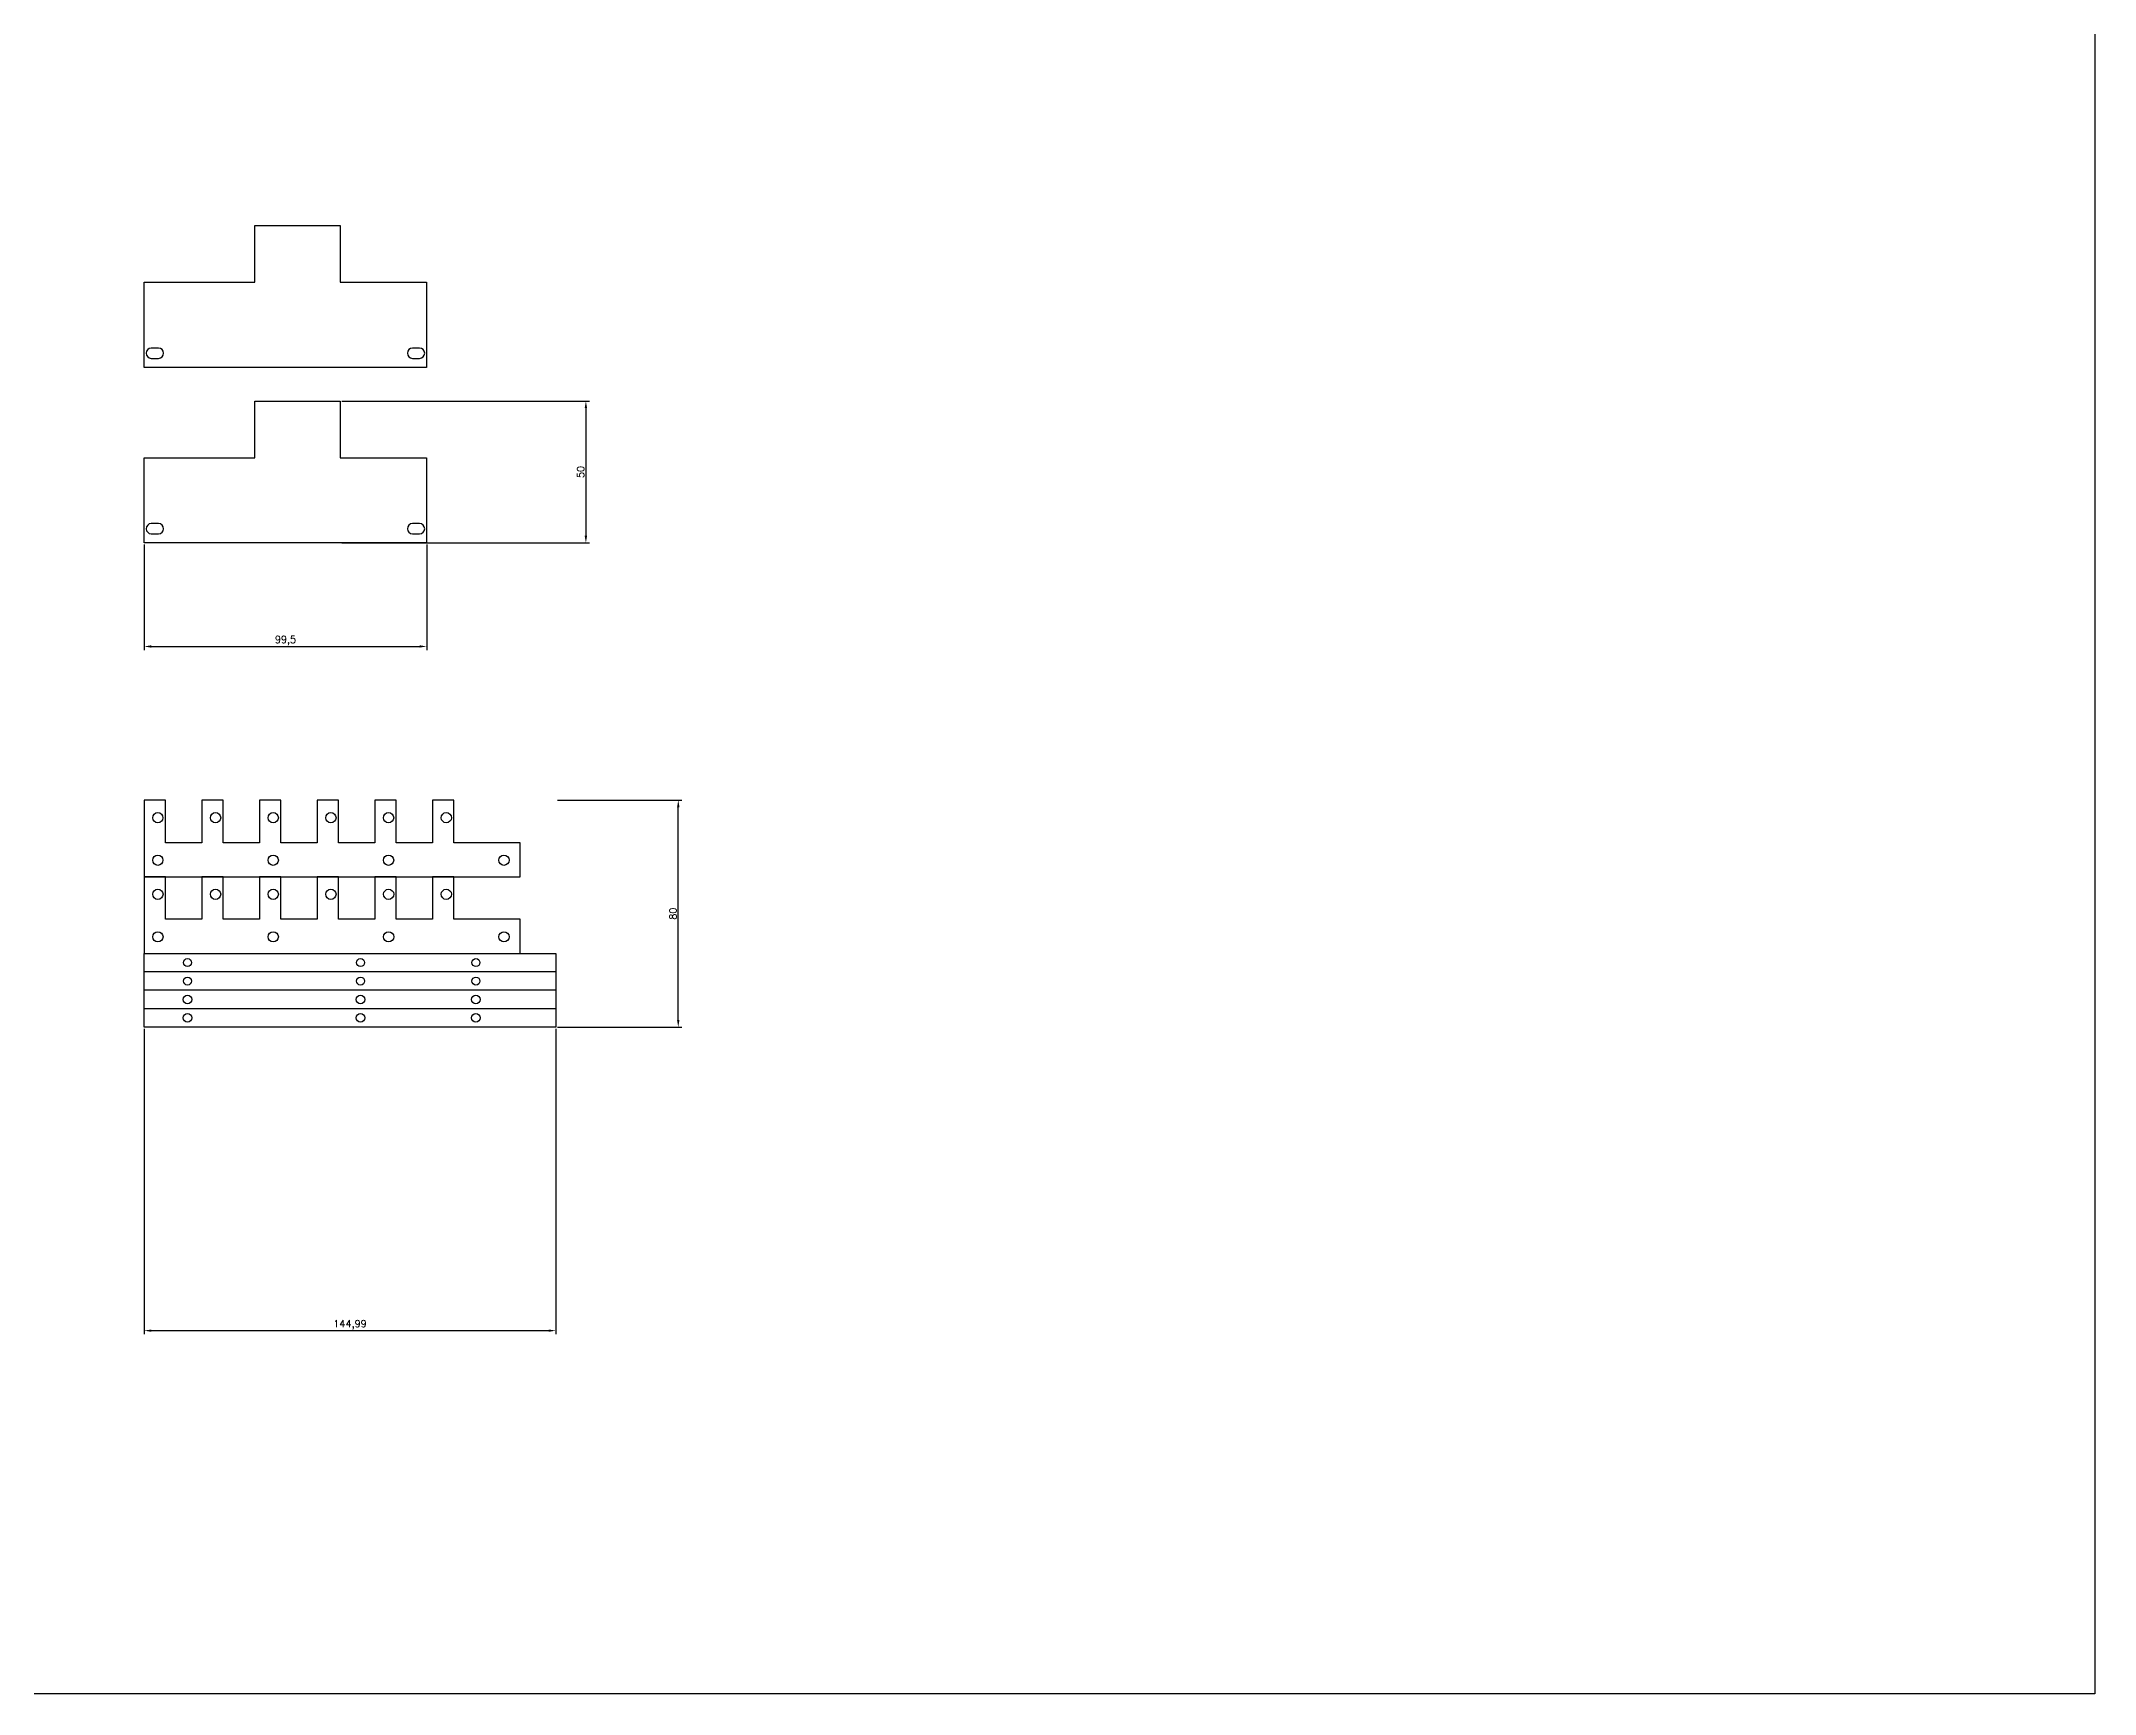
# Model space of a CAD drawing. Header units: millimetres. Extents: x -451 to 3969, y -235 to 930.
# Drawn here: x 3245 to 3969, y -235 to 347 of the extents above; entities that cross this region are included whole.
import ezdxf

# ---------------------------------------------------------------- set-up
doc = ezdxf.new("R2010")
doc.units = ezdxf.units.MM
doc.layers.add('主板托开孔', color=7, linetype='Continuous')
doc.styles.get("Standard").update_dxf_attribs({"font": 'txt', "bigfont": 'gbcbig.shx'})
doc.dimstyles.new('ISO-25', dxfattribs={"dimtxt": 2.5, "dimasz": 2.5, "dimexe": 1.25, "dimexo": 0.625, "dimtad": 1, "dimtxsty": 'Standard', "dimcen": 2.5, "dimadec": 0, "dimazin": 0, "dimtfac": 1, "dimtmove": 0, "dimatfit": 3, "dimfxl": 0, "dimarcsym": 0})

# ---------------------------------------------------------------- blocks, each defined once
blk = doc.blocks.new('*D11')
at = {"color": 0, "lineweight": -2, "transparency": 16777216}
for p, q in [((3281.73, -0.62), (3281.73, -108.2)), ((3426.72, -0.62), (3426.72, -108.2)), ((3284.23, -106.95), (3424.22, -106.95))]:
    blk.add_line(p, q, dxfattribs=at)
at = {"color": 0, "transparency": 16777216}
for points in [[(3284.23, -106.54), (3284.23, -107.37), (3281.73, -106.95)], [(3424.22, -106.54), (3424.22, -107.37), (3426.72, -106.95)]]:
    blk.add_solid(points, dxfattribs=at)
at = {"layer": 'Defpoints', "color": 0, "transparency": 16777216}
for p in [(3281.73, 0), (3426.72, 0), (3426.72, -106.95)]:
    blk.add_point(p, dxfattribs=at)
at = {"color": 0, "transparency": 16777216, "insert": (3354.22, -104.87), "char_height": 2.5, "attachment_point": 5}
blk.add_mtext('144,99', dxfattribs=at)
blk = doc.blocks.new('*D14')
at = {"color": 0, "lineweight": -2, "transparency": 16777216}
for p, q in [((3427.34, 80), (3471.11, 80)), ((3469.86, 2.5), (3469.86, 77.5)), ((3427.34, 0), (3471.11, 0))]:
    blk.add_line(p, q, dxfattribs=at)
at = {"color": 0, "transparency": 16777216}
for points in [[(3469.44, 77.5), (3470.28, 77.5), (3469.86, 80)], [(3469.44, 2.5), (3470.28, 2.5), (3469.86, 0)]]:
    blk.add_solid(points, dxfattribs=at)
at = {"layer": 'Defpoints', "color": 0, "transparency": 16777216}
for p in [(3426.72, 80), (3469.86, 80), (3426.72, 0)]:
    blk.add_point(p, dxfattribs=at)
at = {"color": 0, "transparency": 16777216, "insert": (3467.99, 40), "char_height": 2.5, "attachment_point": 5, "rotation": 90}
blk.add_mtext('80', dxfattribs=at)
blk = doc.blocks.new('*D15')
at = {"color": 0, "lineweight": -2, "transparency": 16777216}
for p, q in [((3281.73, 170.02), (3281.73, 132.9)), ((3381.23, 170.02), (3381.23, 132.9)), ((3284.23, 134.15), (3378.73, 134.15))]:
    blk.add_line(p, q, dxfattribs=at)
at = {"color": 0, "transparency": 16777216}
for points in [[(3284.23, 134.57), (3284.23, 133.73), (3281.73, 134.15)], [(3378.73, 134.57), (3378.73, 133.73), (3381.23, 134.15)]]:
    blk.add_solid(points, dxfattribs=at)
at = {"layer": 'Defpoints', "color": 0, "transparency": 16777216}
for p in [(3281.73, 170.64), (3381.23, 170.64), (3381.23, 134.15)]:
    blk.add_point(p, dxfattribs=at)
at = {"color": 0, "transparency": 16777216, "insert": (3331.48, 136.23), "char_height": 2.5, "attachment_point": 5}
blk.add_mtext('99,5', dxfattribs=at)
blk = doc.blocks.new('*D16')
at = {"color": 0, "lineweight": -2, "transparency": 16777216}
for p, q in [((3351.35, 220.64), (3438.57, 220.64)), ((3437.32, 218.14), (3437.32, 173.14)), ((3351.35, 170.64), (3438.57, 170.64))]:
    blk.add_line(p, q, dxfattribs=at)
at = {"color": 0, "transparency": 16777216}
for points in [[(3436.9, 218.14), (3437.73, 218.14), (3437.32, 220.64)], [(3436.9, 173.14), (3437.73, 173.14), (3437.32, 170.64)]]:
    blk.add_solid(points, dxfattribs=at)
at = {"layer": 'Defpoints', "color": 0, "transparency": 16777216}
for p in [(3350.73, 220.64), (3350.73, 170.64), (3437.32, 170.64)]:
    blk.add_point(p, dxfattribs=at)
at = {"color": 0, "transparency": 16777216, "insert": (3435.44, 195.64), "char_height": 2.5, "attachment_point": 5, "rotation": 90}
blk.add_mtext('50', dxfattribs=at)

msp = doc.modelspace()

# ---------------------------------------------------------------- linework, layer by layer
for p, q in [((3281.727, 19.5), (3281.727, 26)), ((3414.142, 25.995), (3426.717, 25.995)), ((3426.717, 26), (3426.717, 19.5)), ((3426.717, 19.5), (3281.727, 19.5)), ((3281.727, 13), (3281.727, 19.5)), ((3426.717, 19.5), (3426.717, 13)), ((3426.717, 13), (3281.727, 13)), ((3281.727, 6.5), (3281.727, 13)), ((3426.717, 13), (3426.717, 0)), ((3426.717, 6.5), (3281.727, 6.5)), ((3281.727, 0), (3281.727, 6.5)), ((3426.717, 0), (3281.727, 0))]:
    msp.add_line(p, q)
for points in [[(1703.334, 929.936), (3968.907, 929.936), (3968.907, -234.97), (1703.334, -234.97)], [(3320.727, 262.47), (3320.727, 282.47), (3350.727, 282.47), (3350.727, 262.47), (3381.227, 262.47), (3381.227, 232.47), (3281.727, 232.47), (3281.727, 262.47)], [(3320.727, 200.645), (3320.727, 220.645), (3350.727, 220.645), (3350.727, 200.645), (3381.227, 200.645), (3381.227, 170.645), (3281.727, 170.645), (3281.727, 200.645)]]:
    msp.add_lwpolyline(points, close=True)
for points in [[(3281.717, 64.995), (3281.722, 52.995), (3414.137, 52.995), (3414.137, 64.995), (3414.137, 64.995), (3403.637, 64.995), (3403.637, 64.995), (3390.817, 64.995), (3390.817, 79.995), (3383.317, 79.995), (3383.317, 64.995), (3370.497, 64.995), (3370.497, 79.995), (3362.997, 79.995), (3362.997, 64.995), (3350.177, 64.995), (3350.177, 79.995), (3342.677, 79.995), (3342.677, 64.995), (3329.857, 64.995), (3329.857, 79.995), (3322.357, 79.995), (3322.357, 64.995), (3309.537, 64.995), (3309.537, 79.995), (3302.037, 79.995), (3302.037, 64.995), (3289.217, 64.995), (3289.217, 79.995), (3281.717, 79.995), (3281.717, 64.995), (3281.717, 64.995)], [(3281.722, 37.995), (3281.727, 25.995), (3414.142, 25.995), (3414.142, 37.995), (3414.142, 37.995), (3403.642, 37.995), (3403.642, 37.995), (3390.822, 37.995), (3390.822, 52.995), (3383.322, 52.995), (3383.322, 37.995), (3370.502, 37.995), (3370.502, 52.995), (3363.002, 52.995), (3363.002, 37.995), (3350.182, 37.995), (3350.182, 52.995), (3342.682, 52.995), (3342.682, 37.995), (3329.862, 37.995), (3329.862, 52.995), (3322.362, 52.995), (3322.362, 37.995), (3309.542, 37.995), (3309.542, 52.995), (3302.042, 52.995), (3302.042, 37.995), (3289.222, 37.995), (3289.222, 52.995), (3281.722, 52.995), (3281.722, 37.995), (3281.722, 37.995)]]:
    msp.add_lwpolyline(points)
for centre, radius in [((3286.542, 73.805), 1.8), ((3306.862, 73.805), 1.8), ((3327.182, 73.805), 1.8), ((3347.502, 73.805), 1.8), ((3367.822, 73.805), 1.8), ((3388.142, 73.805), 1.8), ((3286.542, 58.805), 1.8), ((3327.182, 58.805), 1.8), ((3367.822, 58.805), 1.8), ((3408.462, 58.805), 1.8), ((3286.547, 46.805), 1.8), ((3306.867, 46.805), 1.8), ((3327.187, 46.805), 1.8), ((3347.507, 46.805), 1.8), ((3367.827, 46.805), 1.8), ((3388.147, 46.805), 1.8), ((3286.547, 31.805), 1.8), ((3327.187, 31.805), 1.8), ((3367.827, 31.805), 1.8), ((3408.467, 31.805), 1.8), ((3296.972, 22.75), 1.4), ((3357.932, 22.75), 1.4), ((3398.572, 22.75), 1.4), ((3296.972, 16.25), 1.4), ((3357.932, 16.25), 1.4), ((3398.572, 16.25), 1.4), ((3296.972, 9.75), 1.5), ((3357.932, 9.75), 1.5), ((3398.572, 9.75), 1.5), ((3296.972, 3.25), 1.5), ((3357.932, 3.25), 1.5), ((3398.572, 3.25), 1.5)]:
    msp.add_circle(centre, radius)
at = {"layer": '主板托开孔'}
for points in [[(3284.227, 235.67), (3286.727, 235.67, 1), (3286.727, 239.27), (3284.227, 239.27, 1)], [(3376.227, 235.67), (3378.727, 235.67, 1), (3378.727, 239.27), (3376.227, 239.27, 1)], [(3284.227, 173.845), (3286.727, 173.845, 1), (3286.727, 177.445), (3284.227, 177.445, 1)], [(3376.227, 173.845), (3378.727, 173.845, 1), (3378.727, 177.445), (3376.227, 177.445, 1)]]:
    msp.add_lwpolyline(points, format="xyb", close=True, dxfattribs=at)

# ---------------------------------------------------------------- dimensions: what is measured, and where the dimension line sits
for p1, p2, distance, picture, middle in [((3350.727, 220.645), (3350.727, 170.645), 86.589, '*D16', (3435.442, 195.645)), ((3281.727, 170.645), (3381.227, 170.645), -36.495, '*D15', (3331.477, 136.233)), ((3426.717, 0), (3426.717, 80), -43.144, '*D14', (3467.986, 40)), ((3281.727, 0), (3426.717, 0), -106.953, '*D11', (3354.222, -104.869))]:
    dim = msp.add_aligned_dim(p1=p1, p2=p2, distance=distance, dimstyle='ISO-25', override={"dimfxl": 1.25})
    dim.commit()
    dim.dimension.update_dxf_attribs({"geometry": picture, "text_midpoint": middle})

doc.saveas('drawing.dxf')
